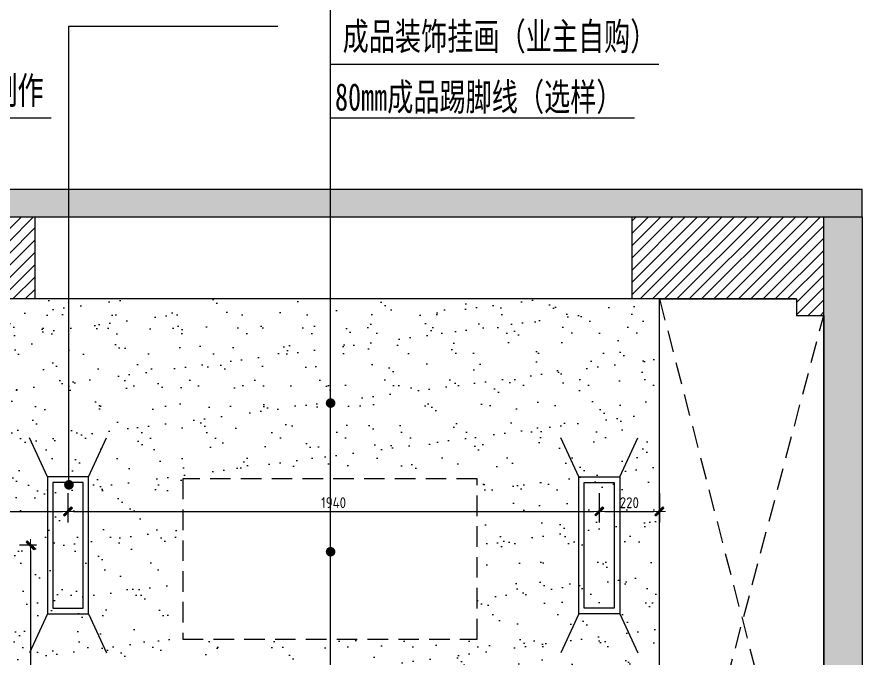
# Model space of a CAD drawing. Header units: millimetres. Extents: x 104198 to 1296755, y -81101 to 81453.
# Drawn here: x 590544 to 593630, y -25465 to -23123 of the extents above; entities that cross this region are included whole.
import ezdxf
from ezdxf.xclip import XClip

# ---------------------------------------------------------------- set-up
doc = ezdxf.new("R2010")
doc.units = ezdxf.units.MM
doc.header["$XCLIPFRAME"] = 0
doc.header["$PDMODE"] = 3
doc.linetypes.add('Ax-B-comp-L2qt-$0$Ax-B-comp-LG-$0${ Wide Dash }', pattern=[12, 4, -2, 4, -2])
doc.linetypes.add('HIDDEN2', pattern=[0.1875, 0.125, -0.0625])
doc.layers.get('Defpoints').update_dxf_attribs({"color": 250})
for name, color, linetype in [('0家具', 51, 'Continuous'), ('11-插座图', 1, 'Continuous'), ('D■02 地材填充', 250, 'Continuous'), ('天棚图层', 51, 'Continuous')]:
    doc.layers.add(name, color=color, linetype=linetype)
doc.layers.add('1-活动家具', color=51, linetype='Continuous', lineweight=20)
doc.layers.add('P★01 活动家具', color=51, linetype='Continuous', lineweight=0)
doc.styles.add('CCD_DIM', font='ARCHS.SHX')
doc.styles.add('黑体', font='simhei.ttf', dxfattribs={"width": 0.7})
doc.dimstyles.get("Standard").update_dxf_attribs({"dimtxt": 0.18, "dimasz": 0.18, "dimexe": 0.18, "dimexo": 0.0625, "dimgap": 0.09, "dimtad": 0, "dimtih": 1, "dimtoh": 1, "dimdec": 4, "dimzin": 0, "dimdsep": 46, "dimtxsty": 'Standard', "dimcen": 0.09, "dimadec": 0, "dimazin": 0, "dimtfac": 1, "dimtdec": 4, "dimtofl": 0, "dimtmove": 0, "dimatfit": 3, "dimfxl": 1, "dimtolj": 1, "dimtzin": 0, "dimarcsym": 0})
doc.dimstyles.new('海龍1：20', dxfattribs={"dimscale": 20, "dimtxt": 2, "dimasz": 1, "dimexe": 2, "dimexo": 2, "dimgap": 0.6, "dimtad": 1, "dimdec": 0, "dimrnd": 5, "dimdsep": 46, "dimtxsty": 'CCD_DIM', "dimblk": 'WS-cj', "dimcen": 1, "dimclrd": 44, "dimclre": 44, "dimclrt": 2, "dimadec": 0, "dimazin": 2, "dimtfac": 1, "dimtdec": 4, "dimtix": 1, "dimtmove": 2, "dimatfit": 3, "dimldrblk": 'CCD_Leader_Arrow', "dimfxl": 5, "dimfxlon": 1, "dimtolj": 1, "dimarcsym": 0})
doc.dimstyles.new('立面标注', dxfattribs={"dimtxt": 100, "dimasz": 35, "dimexe": 20, "dimexo": 100, "dimtad": 1, "dimdec": 0, "dimtxsty": '黑体', "dimblk": 'ARCHTICK', "dimcen": 80, "dimdle": 20, "dimclrd": 251, "dimclre": 251, "dimclrt": 256, "dimadec": 0, "dimazin": 0, "dimtfac": 1, "dimtdec": 0, "dimtix": 1, "dimtmove": 2, "dimatfit": 3, "dimldrblk": 'DOT', "dimfxl": 200, "dimfxlon": 1, "dimarcsym": 0})

# ---------------------------------------------------------------- blocks, each defined once
blk = doc.blocks.new('_ArchTick')
at = {"color": 2, "linetype": 'ByBlock', "const_width": 0.4}
blk.add_lwpolyline([(-0.5, -0.5), (0.5, 0.5)], dxfattribs=at)
blk = doc.blocks.new('_Dot')
at = {"color": 2, "linetype": 'ByBlock', "lineweight": -2}
blk.add_line((-0.5, 0), (-1, 0), dxfattribs=at)
at = {"color": 2, "linetype": 'ByBlock', "const_width": 0.5}
blk.add_lwpolyline([(-0.25, 0, 1), (0.25, 0, 1)], format="xyb", close=True, dxfattribs=at)
blk = doc.blocks.new('A$C41F843A1')
at = {"layer": '1-活动家具', "color": 51}
for p, q in [((687.9, 2100), (12.9, 2100)), ((12.9, 2100), (12.9, 1704.6)), ((687.9, 2100), (1512.9, 2100)), ((1512.9, 2100), (1512.9, 1704.6)), ((12.9, 1300.6), (12.9, 0)), ((1512.9, 1300.6), (1512.9, 0))]:
    blk.add_line(p, q, dxfattribs=at)
at = {"layer": '1-活动家具', "color": 45}
for q in [(1512.9, 651.5), (1512.9, 428.6)]:
    blk.add_line((12.9, 428.6), q, dxfattribs=at)
at = {"layer": '1-活动家具', "color": 51}
for points in [[(1525.7, 1300.6), (0, 1300.6), (0, 1704.6), (1525.7, 1704.6)], [(1512.9, 37.5), (12.9, 37.5), (12.9, 0), (1512.9, 0)]]:
    blk.add_lwpolyline(points, close=True, dxfattribs=at)
at = {"layer": '1-活动家具', "color": 45}
for points in [[(647.5, 378.2, -0.322023), (655.6, 370.6, -0.09885), (655.6, 86.7, -0.322023), (647.5, 79.1, -0.049649), (73.6, 79.1, -0.322023), (65.5, 86.7, -0.09885), (65.5, 370.6, -0.322023), (73.6, 378.2, -0.049649)], [(887.2, 378.2, 0.322023), (879, 370.6, 0.09885), (879, 86.7, 0.322023), (887.2, 79.1, 0.049649), (1461.1, 79.1, 0.322023), (1469.2, 86.7, 0.09885), (1469.2, 370.6, 0.322023), (1461.1, 378.2, 0.049649)]]:
    blk.add_lwpolyline(points, format="xyb", close=True, dxfattribs=at)
blk = doc.blocks.new('fhdghrthe')
at = {"layer": 'P★01 活动家具', "rotation": 90}
blk.add_blockref('A$C41F843A1', (575315, 15385.8), dxfattribs=at)
blk = doc.blocks.new('fhgfhdfhrthe')
at = {"color": 8}
for points in [[(591314.2, -24734.6), (591248.5, -24591.4)], [(591464.2, -24734.6), (591530, -24591.4)], [(591314.2, -25234.6), (591248.5, -25377.7)], [(591464.2, -25234.6), (591530, -25377.7)]]:
    blk.add_lwpolyline(points, dxfattribs=at)
for points in [[(591464.2, -24734.6), (591314.2, -24734.6), (591314.2, -25234.6), (591464.2, -25234.6)], [(591444.2, -24754.6), (591334.2, -24754.6), (591334.2, -25214.6), (591444.2, -25214.6)]]:
    blk.add_lwpolyline(points, close=True, dxfattribs=at)
blk = doc.blocks.new('WS-cj')
blk.add_hatch(color=2).paths.add_polyline_path([(0.59, 0.82), (-0.82, -0.59), (-0.59, -0.82), (0.82, 0.59)])
at = {"color": 2, "linetype": 'ByBlock', "lineweight": 0}
for p, q in [((-1.1, 0), (0, 0)), ((0, 0), (1.1, 0))]:
    blk.add_line(p, q, dxfattribs=at)
at = {"color": 2}
blk.add_lwpolyline([(0.59, 0.82), (-0.82, -0.59), (-0.59, -0.82), (0.82, 0.59)], close=True, dxfattribs=at)
blk = doc.blocks.new('*D996')
at = {"color": 44, "lineweight": -2, "transparency": 16777216}
for p, q in [((590730.3, -24863.5), (590730.3, -24969.8)), ((589810.3, -24921.4), (589810.3, -24969.8)), ((589830.3, -24929.8), (590710.3, -24929.8))]:
    blk.add_line(p, q, dxfattribs=at)
at = {"layer": 'Defpoints', "color": 0, "transparency": 16777216}
for p in [(590730.3, -24823.5), (589810.3, -24881.4), (590730.3, -24929.8)]:
    blk.add_point(p, dxfattribs=at)
at = {"color": 44, "lineweight": -2, "transparency": 16777216, "xscale": 20, "yscale": 20, "zscale": 20, "rotation": 180}
blk.add_blockref('WS-cj', (589810.3, -24929.8), dxfattribs=at)
at = {"color": 44, "lineweight": -2, "transparency": 16777216, "xscale": 20, "yscale": 20, "zscale": 20}
blk.add_blockref('WS-cj', (590730.3, -24929.8), dxfattribs=at)
at = {"color": 2, "transparency": 16777216, "insert": (590270.3, -24897.8), "char_height": 40, "attachment_point": 5, "style": 'CCD_DIM'}
blk.add_mtext('\\A1;920', dxfattribs=at)
blk = doc.blocks.new('CCD_Leader_Arrow')
at = {"color": 50, "linetype": 'ByBlock'}
blk.add_line((0, 0), (-1, 0), dxfattribs=at)
for points in [[(-0.86, 0.67), (-0.6, 0.85), (-0.24, 0), (0, 0)], [(-0.86, -0.67), (-0.6, -0.85), (-0.24, 0), (0, 0)]]:
    blk.add_solid(points, dxfattribs=at)
blk = doc.blocks.new('*D997')
at = {"color": 44, "lineweight": -2, "transparency": 16777216}
for p, q in [((590730.3, -24863.5), (590730.3, -24969.8)), ((592670.3, -24863.5), (592670.3, -24969.8)), ((590750.3, -24929.8), (592650.3, -24929.8))]:
    blk.add_line(p, q, dxfattribs=at)
at = {"layer": 'Defpoints', "color": 0, "transparency": 16777216}
for p in [(590730.3, -24823.5), (592670.3, -24823.5), (592670.3, -24929.8)]:
    blk.add_point(p, dxfattribs=at)
at = {"color": 44, "lineweight": -2, "transparency": 16777216, "xscale": 20, "yscale": 20, "zscale": 20, "rotation": 180}
blk.add_blockref('WS-cj', (590730.3, -24929.8), dxfattribs=at)
at = {"color": 44, "lineweight": -2, "transparency": 16777216, "xscale": 20, "yscale": 20, "zscale": 20}
blk.add_blockref('WS-cj', (592670.3, -24929.8), dxfattribs=at)
at = {"color": 2, "transparency": 16777216, "insert": (591700.3, -24897.8), "char_height": 40, "attachment_point": 5, "style": 'CCD_DIM'}
blk.add_mtext('\\A1;1940', dxfattribs=at)
blk = doc.blocks.new('*D998')
at = {"color": 44, "lineweight": -2, "transparency": 16777216}
for p, q in [((592670.3, -24863.5), (592670.3, -24969.8)), ((592890.3, -24863.5), (592890.3, -24969.8)), ((592690.3, -24929.8), (592870.3, -24929.8))]:
    blk.add_line(p, q, dxfattribs=at)
at = {"layer": 'Defpoints', "color": 0, "transparency": 16777216}
for p in [(592670.3, -24823.5), (592890.3, -24823.5), (592890.3, -24929.8)]:
    blk.add_point(p, dxfattribs=at)
at = {"color": 44, "lineweight": -2, "transparency": 16777216, "xscale": 20, "yscale": 20, "zscale": 20, "rotation": 180}
blk.add_blockref('WS-cj', (592670.3, -24929.8), dxfattribs=at)
at = {"color": 44, "lineweight": -2, "transparency": 16777216, "xscale": 20, "yscale": 20, "zscale": 20}
blk.add_blockref('WS-cj', (592890.3, -24929.8), dxfattribs=at)
at = {"color": 2, "transparency": 16777216, "insert": (592780.3, -24897.8), "char_height": 40, "attachment_point": 5, "style": 'CCD_DIM'}
blk.add_mtext('\\A1;220', dxfattribs=at)
blk = doc.blocks.new('*D1030')
at = {"color": 44, "lineweight": -2, "transparency": 16777216}
for p, q in [((590615.3, -25053.5), (590553.7, -25053.5)), ((590593.7, -25073.5), (590593.7, -26533.5)), ((590615.3, -26553.5), (590553.7, -26553.5))]:
    blk.add_line(p, q, dxfattribs=at)
at = {"layer": 'Defpoints', "color": 0, "transparency": 16777216}
for p in [(590655.3, -25053.5), (590593.7, -26553.5), (590655.3, -26553.5)]:
    blk.add_point(p, dxfattribs=at)
at = {"color": 44, "lineweight": -2, "transparency": 16777216, "xscale": 20, "yscale": 20, "zscale": 20}
for p, rotation in [((590593.7, -25053.5), 90), ((590593.7, -26553.5), 270)]:
    blk.add_blockref('WS-cj', p, dxfattribs=dict(at, rotation=rotation))
at = {"color": 2, "transparency": 16777216, "insert": (590561.7, -25803.5), "char_height": 40, "attachment_point": 5, "rotation": 90, "style": 'CCD_DIM'}
blk.add_mtext('\\A1;1500', dxfattribs=at)

msp = doc.modelspace()

# ---------------------------------------------------------------- hatches: boundary and pattern name
h = msp.add_hatch(color=252)
h.dxf.hatch_style = 1
h.paths.add_polyline_path([(593630.3, -26603.5), (593490.3, -26603.5), (589530.3, -26603.5), (589530.3, -26703.5), (593630.3, -26703.5)])
h.paths.add_polyline_path([(590510.3, -26293.5), (589810.3, -26293.5), (589810.3, -26053.5), (589810.3, -26013.5), (589810.3, -25903.5), (589530.3, -25903.5), (589530.3, -26373.5), (590390.3, -26373.5), (590390.3, -26603.5), (590510.3, -26603.5)])
h.paths.add_polyline_path([(589810.3, -23853.5), (589530.3, -23853.5), (589530.3, -24253.5), (589810.3, -24253.5)])
h.paths.add_polyline_path([(590510.3, -23853.5), (589810.3, -23853.5), (589810.3, -24253.5), (590510.3, -24253.5)])
h.paths.add_polyline_path([(593630.3, -23753.5), (589530.3, -23753.5), (589530.3, -23853.5), (593630.3, -23853.5)])
h.paths.add_polyline_path([(593630.3, -23853.5), (593490.3, -23853.5), (593490.3, -24153.5), (593490.3, -26603.5), (593630.3, -26603.5)])
h = msp.add_hatch()
h.set_pattern_fill('AR-SAND', color=8, scale=3, style=0)
h.set_pattern_definition([(37.5, (590510.34, -24213.46), (-4.8, 146.824), [0, -115.824, 0, -129.54, 0, -123.825]), (7.5, (590510.34, -24213.46), (134.857, 215.048), [0, -62.484, 0, -104.394, 0, -40.005]), (327.5, (590416.61, -24213.46), (237.298, 0.431), [0, -38.1, 0, -137.16, 0, -179.07]), (317.5, (590416.61, -24213.46), (229.067, 66.879), [0, -19.05, 0, -89.916, 0, -102.87])])
h.paths.add_polyline_path([(592890.3, -24153.5), (590510.3, -24153.5), (590510.3, -24213.5), (592890.3, -24213.5)])
h = msp.add_hatch()
h.set_pattern_fill('AR-SAND', color=8, scale=3, style=0)
h.set_pattern_definition([(37.5, (589810.34, -26553.46), (-4.8, 146.824), [0, -115.824, 0, -129.54, 0, -123.825]), (7.5, (589810.34, -26553.46), (134.857, 215.048), [0, -62.484, 0, -104.394, 0, -40.005]), (327.5, (589716.61, -26553.46), (237.2977, 0.431), [0, -38.1, 0, -137.16, 0, -179.07]), (317.5, (589716.61, -26553.46), (229.067, 66.879), [0, -19.05, 0, -89.916, 0, -102.87])])
h.paths.add_polyline_path([(592890.3, -24213.5), (590510.3, -24213.5), (590510.3, -24303.5), (590480.3, -24303.5), (590480.3, -24333.5), (589990.3, -24333.5), (589990.3, -24253.5), (589810.3, -24253.5), (589810.3, -25883.5), (589820.3, -25883.5), (589830.3, -25893.5), (589830.3, -25923.5), (589810.3, -25923.5), (589810.3, -26013.5), (590510.3, -26013.5), (590510.3, -26473.5), (590537.6, -26473.5), (590537.6, -26134.3), (590725.2, -26134.3), (590725.2, -25864.9), (590534.2, -25864.9), (590534.2, -25635.3), (590958.2, -25635.3), (590958.2, -25647.5), (590958.2, -25864.8), (590771.3, -25864.8), (590771.3, -26134.2), (590961.2, -26134.2), (590961.2, -26286.6), (591006.6, -26215.2), (591006.6, -25635), (592364.4, -25635), (592364.4, -26203), (592370.3, -26237), (592425.2, -26286.2), (592425.2, -26142.9), (592611.8, -26142.9), (592611.8, -25856.8), (592419.5, -25856.8), (592419.5, -25633.8), (592836.2, -25633.8), (592836.2, -25853.8), (592643.7, -25853.8), (592643.7, -26142.7), (592830, -26142.7), (592830, -26157.5), (592830, -26553.5), (592890.3, -26553.5)])
h.paths.add_polyline_path([(592224.3, -24810.3), (592224.3, -25396.6), (591149.3, -25396.6), (591149.3, -24810.3)], flags=16)
at = {"layer": 'D■02 地材填充'}
h = msp.add_hatch(dxfattribs=at)
h.set_pattern_fill('ANSI31', color=256, scale=10, angle=180, style=0)
h.set_pattern_definition([(225, (589990.338, -24333.46), (22.45064, -22.45064), [])])
h.paths.add_polyline_path([(593490.3, -23853.5), (592790.3, -23853.5), (592790.3, -24153.5), (592890.3, -24153.5), (593390.3, -24153.5), (593390.3, -24213.5), (593490.3, -24213.5)])
h.paths.add_polyline_path([(590610.3, -23853.5), (590510.3, -23853.5), (590510.3, -24153.5), (590610.3, -24153.5)])
h.paths.add_polyline_path([(590480.3, -24303.5), (590510.3, -24303.5), (590510.3, -24253.5), (589990.3, -24253.5), (589990.3, -24333.5), (590480.3, -24333.5)])

# ---------------------------------------------------------------- linework, layer by layer
at = {"color": 2}
for p, q in [((590610.3, -24153.5), (590610.3, -23853.5)), ((592790.3, -24153.5), (592790.3, -23853.5)), ((592890.3, -24153.5), (590510.3, -24153.5)), ((592890.3, -26553.5), (592890.3, -24153.5)), ((593390.3, -24153.5), (592890.3, -24153.5)), ((592890.3, -24153.5), (592890.3, -24153.5)), ((593390.3, -24153.5), (593390.3, -24213.5)), ((593390.3, -24213.5), (593490.3, -24213.5)), ((593390.3, -24213.5), (593490.3, -24213.5))]:
    msp.add_line(p, q, dxfattribs=at)
at = {"color": 250, "linetype": 'Ax-B-comp-L2qt-$0$Ax-B-comp-LG-$0${ Wide Dash }', "ltscale": 20}
for p, q in [((592890.3, -24153.5), (593490.3, -26473.5)), ((592890.3, -26473.5), (593490.3, -24213.5))]:
    msp.add_line(p, q, dxfattribs=at)
at = {"color": 252}
for points in [[(593630.3, -23753.5), (589530.3, -23753.5), (589530.3, -23853.5), (593630.3, -23853.5)], [(593630.3, -26603.5), (593490.3, -26603.5), (593490.3, -23853.5), (593630.3, -23853.5)]]:
    msp.add_lwpolyline(points, close=True, dxfattribs=at)
at = {"color": 2}
msp.add_lwpolyline([(593490.3, -24213.5), (593490.3, -26553.5), (592890.3, -26553.5), (592890.3, -24153.5), (593390.3, -24153.5)], dxfattribs=at)
at = {"color": 8, "linetype": 'HIDDEN2', "ltscale": 600}
msp.add_lwpolyline([(592224.3, -24810.3), (591149.3, -24810.3), (591149.3, -25396.6), (592224.3, -25396.6)], close=True, dxfattribs=at)

# ---------------------------------------------------------------- block references
at = {"color": 1}
ref = msp.add_blockref('fhdghrthe', (607760.4, -596775.4), dxfattribs=dict(at, rotation=90))
XClip(ref).set_block_clipping_path([(574499.7981608541, 13821.1593150497), (575826.3413526117, 18532.7356042083)])
at = {"layer": '11-插座图', "color": 6}
msp.add_blockref('fhgfhdfhrthe', (-658.9, -68.9), dxfattribs=at)
at = {"layer": '11-插座图', "color": 6, "xscale": -1}
msp.add_blockref('fhgfhdfhrthe', (1184059.6, -68.9), dxfattribs=at)

# ---------------------------------------------------------------- texts
at = {"layer": '天棚图层', "char_height": 100, "attachment_point": 9, "style": '黑体'}
for s, insert in [('成品装饰挂画（业主自购）', (592879.1, -23257.6)), ('窗帘盒现场制作', (590641.4, -23453.4)), ('80mm成品踢脚线（选样）', (592755.4, -23478.6))]:
    msp.add_mtext(s, dxfattribs=dict(at, insert=insert))

# ---------------------------------------------------------------- dimensions: what is measured, and where the dimension line sits
at = {"color": 2}
for base, p1, p2, picture, middle in [((590730.3, -24929.8), (589810.3, -24881.4), (590730.3, -24823.5), '*D996', (590270.3, -24897.8)), ((592670.3, -24929.8), (590730.3, -24823.5), (592670.3, -24823.5), '*D997', (591700.3, -24897.8)), ((592890.3, -24929.8), (592670.3, -24823.5), (592890.3, -24823.5), '*D998', (592780.3, -24897.8))]:
    dim = msp.add_linear_dim(base=base, p1=p1, p2=p2, dimstyle='海龍1：20', dxfattribs=at)
    dim.commit()
    dim.dimension.update_dxf_attribs({"geometry": picture, "text_midpoint": middle})
dim = msp.add_linear_dim(base=(590593.7, -26553.5), p1=(590655.3, -25053.5), p2=(590655.3, -26553.5), angle=90, dimstyle='Standard', override={"dimscale": 20, "dimtxt": 2, "dimasz": 1, "dimexe": 2, "dimexo": 2, "dimgap": 0.6, "dimtad": 1, "dimtih": 0, "dimtoh": 0, "dimdec": 0, "dimrnd": 5, "dimzin": 8, "dimtxsty": 'CCD_DIM', "dimblk": 'WS-cj', "dimcen": 1, "dimclrd": 44, "dimclre": 44, "dimclrt": 2, "dimazin": 2, "dimtix": 1, "dimtofl": 1, "dimtmove": 2, "dimldrblk": 'CCD_Leader_Arrow', "dimfxl": 5, "dimfxlon": 1, "dimtzin": 8})
dim.commit()
dim.dimension.update_dxf_attribs({"geometry": '*D1030', "text_midpoint": (590561.7, -25803.5)})

# ---------------------------------------------------------------- leaders
at = {"layer": '0家具', "color": 51}
for points in [[(591689.4, -24534), (591689.4, -23076.6), (592987.2, -23076.6)], [(590733.8, -24832.6), (590733.8, -23157.2), (591497.1, -23157.2)], [(591689.4, -25077), (591689.4, -23295.9), (592888.5, -23295.9)], [(589905.4, -24437.2), (589905.4, -23491.6), (590668.7, -23491.6)], [(591689.4, -26511.4), (591689.4, -23491.6), (592799.7, -23491.6)]]:
    msp.add_leader(points, dimstyle='立面标注', dxfattribs=at)

doc.saveas('drawing.dxf')
